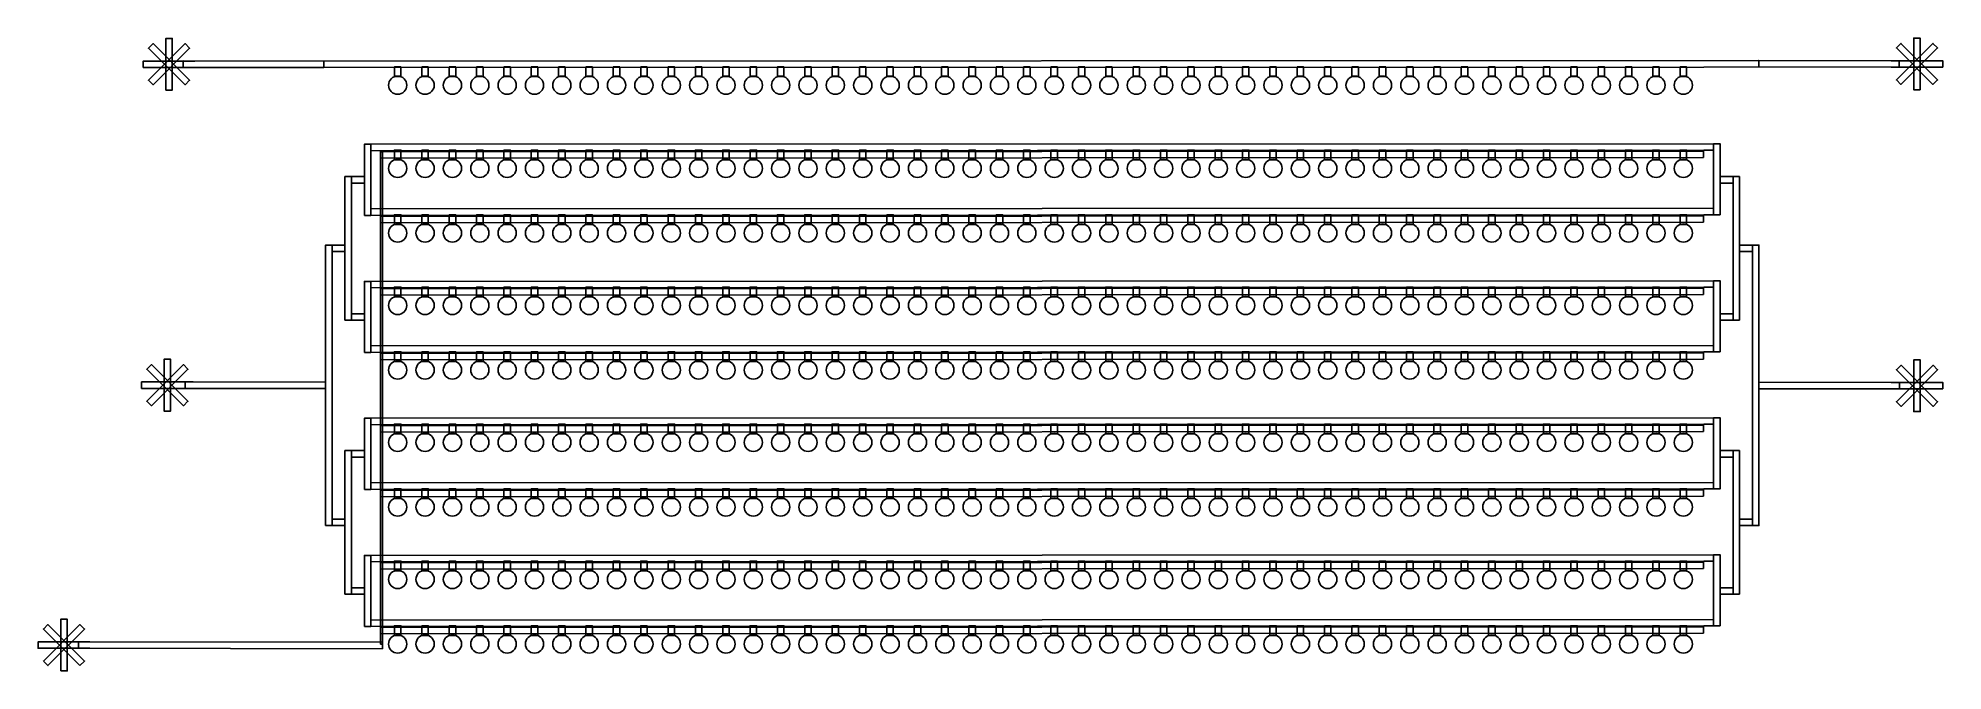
# Model space of a CAD drawing. Extents: x -12728 to 16728, y -11209 to -1418.
import ezdxf

# ---------------------------------------------------------------- set-up
doc = ezdxf.new("R2010")
doc.units = 0
doc.header["$MEASUREMENT"] = 0
doc.layers.add('CONTROL', color=150, linetype='Continuous')
doc.layers.add('FLOW', color=2, linetype='Continuous')
doc.layers.get('0').off()

# ---------------------------------------------------------------- blocks, each defined once
blk = doc.blocks.new('*U5')
at = {"layer": 'FLOW', "linetype": 'Continuous'}
for p, q in [((-50, 212), (-50, 62)), ((-50, 62), (50, 62))]:
    blk.add_line(p, q, dxfattribs=at)
blk.add_lwpolyline([(50, 62), (-50, 62), (-50, 212), (50, 212)], close=True, dxfattribs=at)
blk.add_circle((0, -71), 141, dxfattribs=at)
blk = doc.blocks.new('*U6')
at = {"color": 0, "linetype": 'ByBlock', "lineweight": -2, "transparency": 16777216}
for p in [(0, 0), (423, 0), (846, 0), (1269, 0), (1692, 0), (2115, 0), (2538, 0), (2961, 0), (3384, 0), (3807, 0), (4230, 0), (4653, 0), (5076, 0), (5499, 0), (5922, 0), (6345, 0), (6768, 0), (7191, 0), (7614, 0), (8037, 0), (8460, 0), (8883, 0), (9306, 0), (9729, 0), (10152, 0), (10575, 0), (10998, 0), (11421, 0), (11844, 0), (12267, 0), (12690, 0), (13113, 0), (13536, 0), (13959, 0), (14382, 0), (14805, 0), (15228, 0), (15651, 0), (16074, 0), (16497, 0), (16920, 0), (17343, 0), (17766, 0), (18189, 0), (18612, 0), (19035, 0), (19458, 0), (19881, 0)]:
    blk.add_blockref('*U5', p, dxfattribs=at)
blk = doc.blocks.new('*U35')
at = {"layer": 'FLOW', "linetype": 'Continuous'}
for p, q in [((-50, 212), (-50, 62)), ((-50, 62), (50, 62))]:
    blk.add_line(p, q, dxfattribs=at)
blk.add_lwpolyline([(50, 62), (-50, 62), (-50, 212), (50, 212)], close=True, dxfattribs=at)
blk.add_circle((0, -71), 141, dxfattribs=at)
blk = doc.blocks.new('*U36')
at = {"color": 0, "linetype": 'ByBlock', "lineweight": -2, "transparency": 16777216}
for p in [(0, 0), (423, 0), (846, 0), (1269, 0), (1692, 0), (2115, 0), (2538, 0), (2961, 0), (3384, 0), (3807, 0), (4230, 0), (4653, 0), (5076, 0), (5499, 0), (5922, 0), (6345, 0), (6768, 0), (7191, 0), (7614, 0), (8037, 0), (8460, 0), (8883, 0), (9306, 0), (9729, 0), (10152, 0), (10575, 0), (10998, 0), (11421, 0), (11844, 0), (12267, 0), (12690, 0), (13113, 0), (13536, 0), (13959, 0), (14382, 0), (14805, 0), (15228, 0), (15651, 0), (16074, 0), (16497, 0), (16920, 0), (17343, 0), (17766, 0), (18189, 0), (18612, 0), (19035, 0), (19458, 0), (19881, 0)]:
    blk.add_blockref('*U35', p, dxfattribs=at)
blk = doc.blocks.new('*U37')
at = {"layer": 'FLOW', "linetype": 'Continuous'}
for p, q in [((-50, 212), (-50, 62)), ((-50, 62), (50, 62))]:
    blk.add_line(p, q, dxfattribs=at)
blk.add_lwpolyline([(50, 62), (-50, 62), (-50, 212), (50, 212)], close=True, dxfattribs=at)
blk.add_circle((0, -71), 141, dxfattribs=at)
blk = doc.blocks.new('*U38')
at = {"color": 0, "linetype": 'ByBlock', "lineweight": -2, "transparency": 16777216}
for p in [(0, 0), (423, 0), (846, 0), (1269, 0), (1692, 0), (2115, 0), (2538, 0), (2961, 0), (3384, 0), (3807, 0), (4230, 0), (4653, 0), (5076, 0), (5499, 0), (5922, 0), (6345, 0), (6768, 0), (7191, 0), (7614, 0), (8037, 0), (8460, 0), (8883, 0), (9306, 0), (9729, 0), (10152, 0), (10575, 0), (10998, 0), (11421, 0), (11844, 0), (12267, 0), (12690, 0), (13113, 0), (13536, 0), (13959, 0), (14382, 0), (14805, 0), (15228, 0), (15651, 0), (16074, 0), (16497, 0), (16920, 0), (17343, 0), (17766, 0), (18189, 0), (18612, 0), (19035, 0), (19458, 0), (19881, 0)]:
    blk.add_blockref('*U37', p, dxfattribs=at)
blk = doc.blocks.new('*U39')
at = {"layer": 'FLOW', "linetype": 'Continuous'}
for p, q in [((-50, 212), (-50, 62)), ((-50, 62), (50, 62))]:
    blk.add_line(p, q, dxfattribs=at)
blk.add_lwpolyline([(50, 62), (-50, 62), (-50, 212), (50, 212)], close=True, dxfattribs=at)
blk.add_circle((0, -71), 141, dxfattribs=at)
blk = doc.blocks.new('*U40')
at = {"color": 0, "linetype": 'ByBlock', "lineweight": -2, "transparency": 16777216}
for p in [(0, 0), (423, 0), (846, 0), (1269, 0), (1692, 0), (2115, 0), (2538, 0), (2961, 0), (3384, 0), (3807, 0), (4230, 0), (4653, 0), (5076, 0), (5499, 0), (5922, 0), (6345, 0), (6768, 0), (7191, 0), (7614, 0), (8037, 0), (8460, 0), (8883, 0), (9306, 0), (9729, 0), (10152, 0), (10575, 0), (10998, 0), (11421, 0), (11844, 0), (12267, 0), (12690, 0), (13113, 0), (13536, 0), (13959, 0), (14382, 0), (14805, 0), (15228, 0), (15651, 0), (16074, 0), (16497, 0), (16920, 0), (17343, 0), (17766, 0), (18189, 0), (18612, 0), (19035, 0), (19458, 0), (19881, 0)]:
    blk.add_blockref('*U39', p, dxfattribs=at)
blk = doc.blocks.new('*U41')
at = {"layer": 'FLOW', "linetype": 'Continuous'}
for p, q in [((-50, 212), (-50, 62)), ((-50, 62), (50, 62))]:
    blk.add_line(p, q, dxfattribs=at)
blk.add_lwpolyline([(50, 62), (-50, 62), (-50, 212), (50, 212)], close=True, dxfattribs=at)
blk.add_circle((0, -71), 141, dxfattribs=at)
blk = doc.blocks.new('*U42')
at = {"color": 0, "linetype": 'ByBlock', "lineweight": -2, "transparency": 16777216}
for p in [(0, 0), (423, 0), (846, 0), (1269, 0), (1692, 0), (2115, 0), (2538, 0), (2961, 0), (3384, 0), (3807, 0), (4230, 0), (4653, 0), (5076, 0), (5499, 0), (5922, 0), (6345, 0), (6768, 0), (7191, 0), (7614, 0), (8037, 0), (8460, 0), (8883, 0), (9306, 0), (9729, 0), (10152, 0), (10575, 0), (10998, 0), (11421, 0), (11844, 0), (12267, 0), (12690, 0), (13113, 0), (13536, 0), (13959, 0), (14382, 0), (14805, 0), (15228, 0), (15651, 0), (16074, 0), (16497, 0), (16920, 0), (17343, 0), (17766, 0), (18189, 0), (18612, 0), (19035, 0), (19458, 0), (19881, 0)]:
    blk.add_blockref('*U41', p, dxfattribs=at)
blk = doc.blocks.new('*U47')
at = {"layer": 'FLOW', "linetype": 'Continuous'}
for p, q in [((-50, 212), (-50, 62)), ((-50, 62), (50, 62))]:
    blk.add_line(p, q, dxfattribs=at)
blk.add_lwpolyline([(50, 62), (-50, 62), (-50, 212), (50, 212)], close=True, dxfattribs=at)
blk.add_circle((0, -71), 141, dxfattribs=at)
blk = doc.blocks.new('*U48')
at = {"color": 0, "linetype": 'ByBlock', "lineweight": -2, "transparency": 16777216}
for p in [(0, 0), (423, 0), (846, 0), (1269, 0), (1692, 0), (2115, 0), (2538, 0), (2961, 0), (3384, 0), (3807, 0), (4230, 0), (4653, 0), (5076, 0), (5499, 0), (5922, 0), (6345, 0), (6768, 0), (7191, 0), (7614, 0), (8037, 0), (8460, 0), (8883, 0), (9306, 0), (9729, 0), (10152, 0), (10575, 0), (10998, 0), (11421, 0), (11844, 0), (12267, 0), (12690, 0), (13113, 0), (13536, 0), (13959, 0), (14382, 0), (14805, 0), (15228, 0), (15651, 0), (16074, 0), (16497, 0), (16920, 0), (17343, 0), (17766, 0), (18189, 0), (18612, 0), (19035, 0), (19458, 0), (19881, 0)]:
    blk.add_blockref('*U47', p, dxfattribs=at)
blk = doc.blocks.new('*U43')
at = {"layer": 'FLOW', "linetype": 'Continuous'}
for p, q in [((-50, 212), (-50, 62)), ((-50, 62), (50, 62))]:
    blk.add_line(p, q, dxfattribs=at)
blk.add_lwpolyline([(50, 62), (-50, 62), (-50, 212), (50, 212)], close=True, dxfattribs=at)
blk.add_circle((0, -71), 141, dxfattribs=at)
blk = doc.blocks.new('*U44')
at = {"color": 0, "linetype": 'ByBlock', "lineweight": -2, "transparency": 16777216}
for p in [(0, 0), (423, 0), (846, 0), (1269, 0), (1692, 0), (2115, 0), (2538, 0), (2961, 0), (3384, 0), (3807, 0), (4230, 0), (4653, 0), (5076, 0), (5499, 0), (5922, 0), (6345, 0), (6768, 0), (7191, 0), (7614, 0), (8037, 0), (8460, 0), (8883, 0), (9306, 0), (9729, 0), (10152, 0), (10575, 0), (10998, 0), (11421, 0), (11844, 0), (12267, 0), (12690, 0), (13113, 0), (13536, 0), (13959, 0), (14382, 0), (14805, 0), (15228, 0), (15651, 0), (16074, 0), (16497, 0), (16920, 0), (17343, 0), (17766, 0), (18189, 0), (18612, 0), (19035, 0), (19458, 0), (19881, 0)]:
    blk.add_blockref('*U43', p, dxfattribs=at)
blk = doc.blocks.new('*U45')
at = {"layer": 'FLOW', "linetype": 'Continuous'}
for p, q in [((-50, 212), (-50, 62)), ((-50, 62), (50, 62))]:
    blk.add_line(p, q, dxfattribs=at)
blk.add_lwpolyline([(50, 62), (-50, 62), (-50, 212), (50, 212)], close=True, dxfattribs=at)
blk.add_circle((0, -71), 141, dxfattribs=at)
blk = doc.blocks.new('*U46')
at = {"color": 0, "linetype": 'ByBlock', "lineweight": -2, "transparency": 16777216}
for p in [(0, 0), (423, 0), (846, 0), (1269, 0), (1692, 0), (2115, 0), (2538, 0), (2961, 0), (3384, 0), (3807, 0), (4230, 0), (4653, 0), (5076, 0), (5499, 0), (5922, 0), (6345, 0), (6768, 0), (7191, 0), (7614, 0), (8037, 0), (8460, 0), (8883, 0), (9306, 0), (9729, 0), (10152, 0), (10575, 0), (10998, 0), (11421, 0), (11844, 0), (12267, 0), (12690, 0), (13113, 0), (13536, 0), (13959, 0), (14382, 0), (14805, 0), (15228, 0), (15651, 0), (16074, 0), (16497, 0), (16920, 0), (17343, 0), (17766, 0), (18189, 0), (18612, 0), (19035, 0), (19458, 0), (19881, 0)]:
    blk.add_blockref('*U45', p, dxfattribs=at)
blk = doc.blocks.new('*U63')
at = {"layer": 'FLOW', "linetype": 'Continuous'}
for p, q in [((-50, 212), (-50, 62)), ((-50, 62), (50, 62))]:
    blk.add_line(p, q, dxfattribs=at)
blk.add_lwpolyline([(50, 62), (-50, 62), (-50, 212), (50, 212)], close=True, dxfattribs=at)
blk.add_circle((0, -71), 141, dxfattribs=at)
blk = doc.blocks.new('*U64')
at = {"color": 0, "linetype": 'ByBlock', "lineweight": -2, "transparency": 16777216}
for p in [(0, 0), (423, 0), (846, 0), (1269, 0), (1692, 0), (2115, 0), (2538, 0), (2961, 0), (3384, 0), (3807, 0), (4230, 0), (4653, 0), (5076, 0), (5499, 0), (5922, 0), (6345, 0), (6768, 0), (7191, 0), (7614, 0), (8037, 0), (8460, 0), (8883, 0), (9306, 0), (9729, 0), (10152, 0), (10575, 0), (10998, 0), (11421, 0), (11844, 0), (12267, 0), (12690, 0), (13113, 0), (13536, 0), (13959, 0), (14382, 0), (14805, 0), (15228, 0), (15651, 0), (16074, 0), (16497, 0), (16920, 0), (17343, 0), (17766, 0), (18189, 0), (18612, 0), (19035, 0), (19458, 0), (19881, 0)]:
    blk.add_blockref('*U63', p, dxfattribs=at)

msp = doc.modelspace()

# ---------------------------------------------------------------- linework, layer by layer
at = {"layer": 'CONTROL'}
for p, q in [((-12647, -11056), (-12576, -11127)), ((-12081, -11127), (-12010, -11056)), ((-12278, -11209), (-12378, -11209))]:
    msp.add_line(p, q, dxfattribs=at)
at = {"layer": 'CONTROL', "linetype": 'Continuous'}
for points in [[(13027, -3268), (13027, -3268), (13027, -3168), (-7435, -3176), (-7435, -3276)], [(-7435, -10796), (-7405, -10796), (-7405, -3176), (-7435, -3176), (-7435, -10796)], [(13027, -4268), (13027, -4268), (13027, -4168), (-7435, -4176), (-7435, -4276)], [(13027, -5387), (13027, -5387), (13027, -5287), (-7435, -5296), (-7435, -5396)], [(13027, -6387), (13027, -6387), (13027, -6287), (-7435, -6296), (-7435, -6396)], [(13027, -7507), (13027, -7507), (13027, -7407), (-7435, -7415), (-7435, -7515)], [(13027, -8507), (13027, -8507), (13027, -8407), (-7435, -8415), (-7435, -8515)], [(13027, -9626), (13027, -9626), (13027, -9526), (-7435, -9535), (-7435, -9635)], [(-12647, -11056), (-12647, -11056), (-12081, -10491), (-12081, -10491), (-12647, -11056)], [(-12647, -10561), (-12647, -10561), (-12576, -10491), (-12576, -10491), (-12647, -10561)], [(-12647, -11056), (-12647, -11056), (-12081, -10491), (-12081, -10491), (-12647, -11056)], [(-12081, -11127), (-12081, -11127), (-12647, -10561), (-12647, -10561), (-12081, -11127)], [(-12081, -11127), (-12081, -11127), (-12647, -10561), (-12647, -10561), (-12081, -11127)], [(-12576, -10491), (-12576, -10491), (-12010, -11056), (-12010, -11056), (-12576, -10491)], [(-12576, -10491), (-12576, -10491), (-12010, -11056), (-12010, -11056), (-12576, -10491)], [(-12010, -10561), (-12010, -10561), (-12576, -11127), (-12576, -11127), (-12010, -10561)], [(-12010, -10561), (-12010, -10561), (-12576, -11127), (-12576, -11127), (-12010, -10561)], [(-12378, -11209), (-12378, -11209), (-12378, -10409), (-12378, -10409), (-12378, -11209)], [(-12378, -10409), (-12378, -10409), (-12278, -10409), (-12278, -10409), (-12378, -10409)], [(-12378, -11209), (-12378, -11209), (-12378, -10409), (-12378, -10409), (-12378, -11209)], [(-12278, -10409), (-12278, -10409), (-12278, -11209), (-12278, -11209), (-12278, -10409)], [(-12278, -10409), (-12278, -10409), (-12278, -11209), (-12278, -11209), (-12278, -10409)], [(-12081, -10491), (-12081, -10491), (-12010, -10561), (-12010, -10561), (-12081, -10491)], [(13027, -10626), (13027, -10626), (13027, -10526), (-7435, -10535), (-7435, -10635)], [(-12728, -10759), (-12728, -10759), (-11928, -10759), (-11928, -10759), (-12728, -10759)], [(-12728, -10859), (-12728, -10859), (-12728, -10759), (-12728, -10759), (-12728, -10859)], [(-11928, -10859), (-11928, -10859), (-12728, -10859), (-12728, -10859), (-11928, -10859)], [(-11928, -10859), (-11928, -10859), (-12728, -10859), (-12728, -10859), (-11928, -10859)], [(-12103, -10859), (-7405, -10865), (-7405, -10765), (-12103, -10759), (-12103, -10859)]]:
    msp.add_lwpolyline(points, close=True, dxfattribs=at)
for centre in [(-12647, -10561), (-12576, -10491), (-12378, -10409), (-12278, -10409), (-12081, -10491), (-12728, -10759), (-12728, -10859)]:
    msp.add_circle(centre, 0, dxfattribs=at)
at = {"layer": 'FLOW', "linetype": 'Continuous'}
for p in [(-7583, -3187), (-7583, -3287)]:
    msp.add_line(p, (-7583, -3287), dxfattribs=at)
for points in [[(-10753, -2223), (-10753, -2223), (-10753, -1423), (-10753, -1423), (-10753, -2223)], [(-10753, -1423), (-10753, -1423), (-10653, -1423), (-10653, -1423), (-10753, -1423)], [(-10753, -2223), (-10753, -2223), (-10753, -1423), (-10753, -1423), (-10753, -2223)], [(-10653, -1423), (-10653, -1423), (-10653, -2223), (-10653, -2223), (-10653, -1423)], [(-10653, -1423), (-10653, -1423), (-10653, -2223), (-10653, -2223), (-10653, -1423)], [(16276, -2218), (16276, -2218), (16276, -1418), (16276, -1418), (16276, -2218)], [(16276, -1418), (16276, -1418), (16376, -1418), (16376, -1418), (16276, -1418)], [(16276, -2218), (16276, -2218), (16276, -1418), (16276, -1418), (16276, -2218)], [(16376, -1418), (16376, -1418), (16376, -2218), (16376, -2218), (16376, -1418)], [(16376, -1418), (16376, -1418), (16376, -2218), (16376, -2218), (16376, -1418)], [(-11022, -2070), (-11022, -2070), (-10456, -1504), (-10456, -1504), (-11022, -2070)], [(-11022, -1575), (-11022, -1575), (-10951, -1504), (-10951, -1504), (-11022, -1575)], [(-11022, -2070), (-11022, -2070), (-10456, -1504), (-10456, -1504), (-11022, -2070)], [(-10456, -2141), (-10456, -2141), (-11022, -1575), (-11022, -1575), (-10456, -2141)], [(-10456, -2141), (-10456, -2141), (-11022, -1575), (-11022, -1575), (-10456, -2141)], [(-10951, -1504), (-10951, -1504), (-10385, -2070), (-10385, -2070), (-10951, -1504)], [(-10951, -1504), (-10951, -1504), (-10385, -2070), (-10385, -2070), (-10951, -1504)], [(-10385, -1575), (-10385, -1575), (-10951, -2141), (-10951, -2141), (-10385, -1575)], [(-10385, -1575), (-10385, -1575), (-10951, -2141), (-10951, -2141), (-10385, -1575)], [(-10456, -1504), (-10456, -1504), (-10385, -1575), (-10385, -1575), (-10456, -1504)], [(13031, -1866), (13881, -1865), (13881, -1765), (-8311, -1775), (-8311, -1875)], [(13881, -1865), (16053, -1868), (16053, -1768), (13881, -1765), (13881, -1865)], [(16008, -2066), (16008, -2066), (16574, -1500), (16574, -1500), (16008, -2066)], [(16008, -1571), (16008, -1571), (16079, -1500), (16079, -1500), (16008, -1571)], [(16008, -2066), (16008, -2066), (16574, -1500), (16574, -1500), (16008, -2066)], [(16574, -2136), (16574, -2136), (16008, -1571), (16008, -1571), (16574, -2136)], [(16574, -2136), (16574, -2136), (16008, -1571), (16008, -1571), (16574, -2136)], [(16079, -1500), (16079, -1500), (16645, -2066), (16645, -2066), (16079, -1500)], [(16079, -1500), (16079, -1500), (16645, -2066), (16645, -2066), (16079, -1500)], [(16645, -1571), (16645, -1571), (16079, -2136), (16079, -2136), (16645, -1571)], [(16645, -1571), (16645, -1571), (16079, -2136), (16079, -2136), (16645, -1571)], [(16574, -1500), (16574, -1500), (16645, -1571), (16645, -1571), (16574, -1500)], [(-11103, -1873), (-11103, -1873), (-11103, -1773), (-11103, -1773), (-11103, -1873)], [(-11103, -1773), (-11103, -1773), (-10303, -1773), (-10303, -1773), (-11103, -1773)], [(-10303, -1873), (-10303, -1873), (-11103, -1873), (-11103, -1873), (-10303, -1873)], [(-10483, -1872), (-8311, -1875), (-8311, -1775), (-10483, -1772), (-10483, -1872)], [(15926, -1768), (15926, -1768), (16726, -1768), (16726, -1768), (15926, -1768)], [(16726, -1868), (16726, -1868), (15926, -1868), (15926, -1868), (16726, -1868)], [(16012, -1768), (16012, -1768)], [(16012, -1868), (16012, -1868)], [(-10951, -2141), (-10951, -2141), (-11022, -2070), (-11022, -2070), (-10951, -2141)], [(-10653, -2223), (-10653, -2223), (-10753, -2223), (-10753, -2223), (-10653, -2223)], [(-10385, -2070), (-10385, -2070), (-10456, -2141), (-10456, -2141), (-10385, -2070)], [(16079, -2136), (16079, -2136), (16008, -2066), (16008, -2066), (16079, -2136)], [(16376, -2218), (16376, -2218), (16276, -2218), (16276, -2218), (16376, -2218)], [(16645, -2066), (16645, -2066), (16574, -2136), (16574, -2136), (16645, -2066)], [(-7682, -4162), (-7582, -4162), (-7582, -3062), (-7682, -3062), (-7682, -4162)], [(13031, -3152), (13181, -3152), (13181, -3052), (-7582, -3062), (-7582, -3162)], [(13181, -4152), (13281, -4152), (13281, -3052), (13181, -3052), (13181, -4152)], [(-7983, -5782), (-7883, -5782), (-7883, -3562), (-7983, -3562), (-7983, -5782)], [(-7883, -3662), (-7682, -3662), (-7682, -3562), (-7883, -3562), (-7883, -3662)], [(13281, -3662), (13482, -3662), (13482, -3562), (13281, -3562), (13281, -3662)], [(13482, -5782), (13582, -5782), (13582, -3562), (13482, -3562), (13482, -5782)], [(13031, -4152), (13181, -4152), (13181, -4052), (-7582, -4062), (-7582, -4162)], [(-8283, -8961), (-8183, -8961), (-8183, -4622), (-8283, -4622), (-8283, -8961)], [(-8183, -4722), (-7983, -4722), (-7983, -4622), (-8183, -4622), (-8183, -4722)], [(13582, -4722), (13782, -4722), (13782, -4622), (13582, -4622), (13582, -4722)], [(13782, -8961), (13882, -8961), (13882, -4622), (13782, -4622), (13782, -8961)], [(-7682, -6282), (-7582, -6282), (-7582, -5182), (-7682, -5182), (-7682, -6282)], [(13031, -5272), (13181, -5272), (13181, -5172), (-7582, -5182), (-7582, -5282)], [(13181, -6272), (13281, -6272), (13281, -5172), (13181, -5172), (13181, -6272)], [(-7883, -5782), (-7682, -5782), (-7682, -5682), (-7883, -5682), (-7883, -5782)], [(13281, -5782), (13482, -5782), (13482, -5682), (13281, -5682), (13281, -5782)], [(13031, -6272), (13181, -6272), (13181, -6172), (-7582, -6182), (-7582, -6282)], [(-11047, -7036), (-11047, -7036), (-10481, -6470), (-10481, -6470), (-11047, -7036)], [(-11047, -6541), (-11047, -6541), (-10976, -6470), (-10976, -6470), (-11047, -6541)], [(-11047, -7036), (-11047, -7036), (-10481, -6470), (-10481, -6470), (-11047, -7036)], [(-10976, -6470), (-10976, -6470), (-10411, -7036), (-10411, -7036), (-10976, -6470)], [(-10976, -6470), (-10976, -6470), (-10411, -7036), (-10411, -7036), (-10976, -6470)], [(-10779, -7188), (-10779, -7188), (-10779, -6388), (-10779, -6388), (-10779, -7188)], [(-10779, -6388), (-10779, -6388), (-10679, -6388), (-10679, -6388), (-10779, -6388)], [(-10779, -7188), (-10779, -7188), (-10779, -6388), (-10779, -6388), (-10779, -7188)], [(-10679, -6388), (-10679, -6388), (-10679, -7188), (-10679, -7188), (-10679, -6388)], [(-10679, -6388), (-10679, -6388), (-10679, -7188), (-10679, -7188), (-10679, -6388)], [(-10481, -6470), (-10481, -6470), (-10411, -6541), (-10411, -6541), (-10481, -6470)], [(16009, -7045), (16009, -7045), (16575, -6479), (16575, -6479), (16009, -7045)], [(16009, -6550), (16009, -6550), (16080, -6479), (16080, -6479), (16009, -6550)], [(16009, -7045), (16009, -7045), (16575, -6479), (16575, -6479), (16009, -7045)], [(16080, -6479), (16080, -6479), (16646, -7045), (16646, -7045), (16080, -6479)], [(16080, -6479), (16080, -6479), (16646, -7045), (16646, -7045), (16080, -6479)], [(16278, -7197), (16278, -7197), (16278, -6397), (16278, -6397), (16278, -7197)], [(16278, -6397), (16278, -6397), (16378, -6397), (16378, -6397), (16278, -6397)], [(16278, -7197), (16278, -7197), (16278, -6397), (16278, -6397), (16278, -7197)], [(16378, -6397), (16378, -6397), (16378, -7197), (16378, -7197), (16378, -6397)], [(16378, -6397), (16378, -6397), (16378, -7197), (16378, -7197), (16378, -6397)], [(16575, -6479), (16575, -6479), (16646, -6550), (16646, -6550), (16575, -6479)], [(-11129, -6838), (-11129, -6838), (-11129, -6738), (-11129, -6738), (-11129, -6838)], [(-11129, -6738), (-11129, -6738), (-10329, -6738), (-10329, -6738), (-11129, -6738)], [(-10481, -7106), (-10481, -7106), (-11047, -6541), (-11047, -6541), (-10481, -7106)], [(-10481, -7106), (-10481, -7106), (-11047, -6541), (-11047, -6541), (-10481, -7106)], [(-10411, -6541), (-10411, -6541), (-10976, -7106), (-10976, -7106), (-10411, -6541)], [(-10411, -6541), (-10411, -6541), (-10976, -7106), (-10976, -7106), (-10411, -6541)], [(-10455, -6838), (-8283, -6841), (-8283, -6741), (-10455, -6738), (-10455, -6838)], [(13882, -6844), (16054, -6847), (16054, -6747), (13882, -6744), (13882, -6844)], [(15928, -6747), (15928, -6747), (16728, -6747), (16728, -6747), (15928, -6747)], [(16575, -7116), (16575, -7116), (16009, -6550), (16009, -6550), (16575, -7116)], [(16575, -7116), (16575, -7116), (16009, -6550), (16009, -6550), (16575, -7116)], [(16014, -6747), (16014, -6747)], [(16646, -6550), (16646, -6550), (16080, -7116), (16080, -7116), (16646, -6550)], [(16646, -6550), (16646, -6550), (16080, -7116), (16080, -7116), (16646, -6550)], [(-10329, -6838), (-10329, -6838), (-11129, -6838), (-11129, -6838), (-10329, -6838)], [(-10976, -7106), (-10976, -7106), (-11047, -7036), (-11047, -7036), (-10976, -7106)], [(-10411, -7036), (-10411, -7036), (-10481, -7106), (-10481, -7106), (-10411, -7036)], [(16728, -6847), (16728, -6847), (15928, -6847), (15928, -6847), (16728, -6847)], [(16080, -7116), (16080, -7116), (16009, -7045), (16009, -7045), (16080, -7116)], [(16014, -6847), (16014, -6847)], [(16646, -7045), (16646, -7045), (16575, -7116), (16575, -7116), (16646, -7045)], [(-10679, -7188), (-10679, -7188), (-10779, -7188), (-10779, -7188), (-10679, -7188)], [(-7682, -8401), (-7582, -8401), (-7582, -7301), (-7682, -7301), (-7682, -8401)], [(13031, -7392), (13181, -7392), (13181, -7292), (-7582, -7301), (-7582, -7401)], [(13181, -8392), (13281, -8392), (13281, -7292), (13181, -7292), (13181, -8392)], [(16378, -7197), (16378, -7197), (16278, -7197), (16278, -7197), (16378, -7197)], [(-7983, -10021), (-7883, -10021), (-7883, -7801), (-7983, -7801), (-7983, -10021)], [(-7883, -7901), (-7682, -7901), (-7682, -7801), (-7883, -7801), (-7883, -7901)], [(13281, -7901), (13482, -7901), (13482, -7801), (13281, -7801), (13281, -7901)], [(13482, -10021), (13582, -10021), (13582, -7801), (13482, -7801), (13482, -10021)], [(13031, -8392), (13181, -8392), (13181, -8292), (-7582, -8301), (-7582, -8401)], [(-8183, -8961), (-7983, -8961), (-7983, -8861), (-8183, -8861), (-8183, -8961)], [(13582, -8961), (13782, -8961), (13782, -8861), (13582, -8861), (13582, -8961)], [(-7682, -10521), (-7582, -10521), (-7582, -9421), (-7682, -9421), (-7682, -10521)], [(13031, -9511), (13181, -9511), (13181, -9411), (-7582, -9421), (-7582, -9521)], [(13181, -10511), (13281, -10511), (13281, -9411), (13181, -9411), (13181, -10511)], [(-7883, -10021), (-7682, -10021), (-7682, -9921), (-7883, -9921), (-7883, -10021)], [(13281, -10021), (13482, -10021), (13482, -9921), (13281, -9921), (13281, -10021)], [(13031, -10511), (13181, -10511), (13181, -10411), (-7582, -10421), (-7582, -10521)]]:
    msp.add_lwpolyline(points, close=True, dxfattribs=at)
at = {"layer": 'FLOW'}
for points in [[(16726, -1768), (16726, -1868)], [(16728, -6747), (16728, -6847)]]:
    msp.add_lwpolyline(points, dxfattribs=at)
at = {"layer": 'FLOW', "linetype": 'Continuous'}
for centre in [(-10753, -1423), (-10653, -1423), (-11022, -1575), (-10951, -1504), (-10456, -1504), (16079, -1500), (16012, -1768), (16012, -1868), (-11022, -2070), (-10951, -2141), (-10753, -2223), (-10653, -2223), (-10456, -2141), (16079, -2136), (16276, -2218), (16376, -2218), (16574, -2136), (-10976, -6470), (-10779, -6388), (-10679, -6388), (-10481, -6470), (16080, -6479), (-11047, -6541), (-10411, -6541), (16014, -6747), (-11047, -7036), (-10411, -7036), (16014, -6847), (-10976, -7106), (-10779, -7188), (-10679, -7188), (-10481, -7106), (16080, -7116), (16278, -7197), (16378, -7197), (16575, -7116)]:
    msp.add_circle(centre, 0, dxfattribs=at)

# ---------------------------------------------------------------- block references
for name, p in [('*U64', (-7167, -2076)), ('*U6', (-7167, -3363)), ('*U36', (-7167, -4363)), ('*U40', (-7167, -5483)), ('*U38', (-7167, -6483)), ('*U42', (-7167, -7602)), ('*U48', (-7167, -8602)), ('*U46', (-7167, -9722)), ('*U44', (-7167, -10722))]:
    msp.add_blockref(name, p)

doc.saveas('drawing.dxf')
